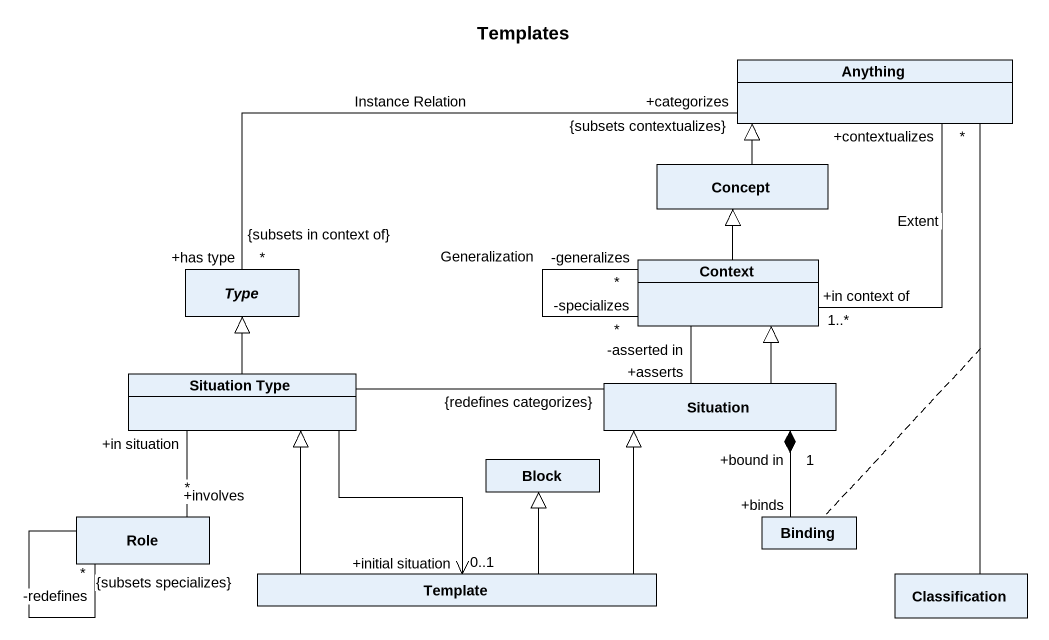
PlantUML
@startuml
title Templates
hide circle
hide empty members
class Anything
class Concept
abstract class Type
class Context
class "Situation Type" as Situation_Type
class Situation
class Block
class Role
class Binding
class Template
class Classification
Concept -up-|> Anything
Type "+has type\n*\n{subsets in context of}" -right- "+categorizes\n{subsets contextualizes}" Anything : Instance Relation
Context "+in context of\n1..*" -up- "+contextualizes\n*" Anything : Extent
Context -up-|> Concept
Context "-specializes\n*" -- "-generalizes\n*" Context : Generalization
Context "-asserted in" -- "+asserts" Situation
Situation_Type -up-|> Type
Situation_Type -right- "{redefines categorizes}" Situation
Situation_Type "+in situation" -- "+involves\n*" Role
Situation_Type --> "+initial situation\n0..1" Template
Situation -up-|> Context
Situation "+bound in\n1" *-- "+binds" Binding
Role -- "-redefines\n*\n{subsets specializes}" Role
Template -up-|> Situation_Type
Template -up-|> Situation
Template -up-|> Block
Classification -up- Anything
(Classification, Anything) .. Binding
@enduml
